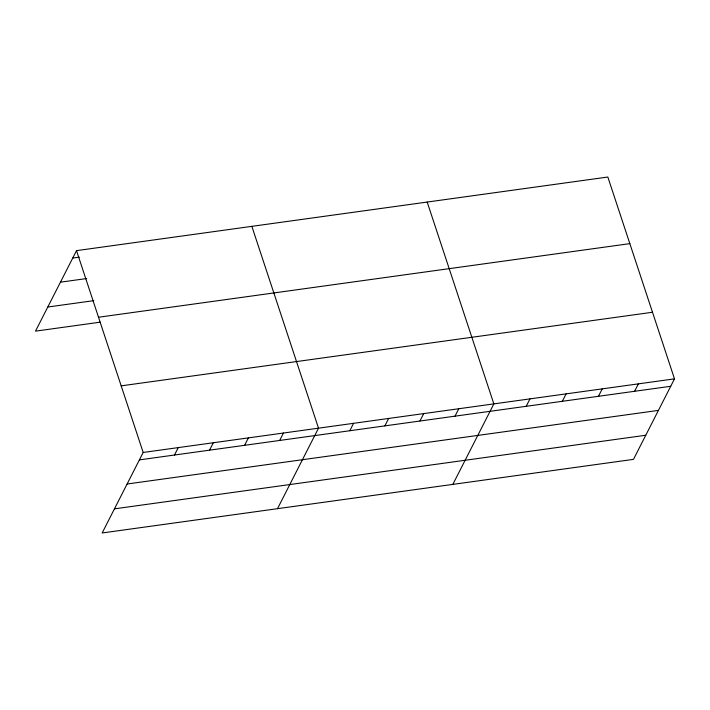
<?xml version="1.0" encoding="UTF-8"?>
<svg xmlns="http://www.w3.org/2000/svg" width="710" height="710" viewBox="0 0 710 710"><rect width="100%" height="100%" fill="white"/><g stroke="black" fill="none" stroke-linecap="round" stroke-linejoin="round"><path stroke-width="1.06" d="M76.52 250.639L143.18 452.465L102.16 532.97L633.48 459.361L674.5 378.856L607.84 177.03L76.52 250.639L35.5 331.144L100.154 322.18M174.465 455.03L178.245 447.611M209.53 450.175L213.32 442.747M244.604 445.312L248.385 437.892M279.669 440.457L283.45 433.038M277.495 508.679L318.515 428.174L251.855 226.348M349.799 430.739L353.58 423.32M384.873 425.885L388.654 418.456M419.938 421.021L423.719 413.602M455.003 416.166L458.784 408.747M452.838 484.389L493.849 403.883L427.189 202.057M526.199 406.306L529.979 398.878M562.329 401.301L566.11 393.873M598.459 396.295L602.24 388.867M634.589 391.29L638.37 383.861M72.739 258.058L79.307 257.153M60.448 282.181L86.744 278.533M47.792 307.022L93.818 300.649M98.512 317.237L629.832 243.636M121.179 385.858L652.499 312.258M143.18 452.465L674.5 378.856M139.4 459.885L670.719 386.284M127.108 484.007L658.427 410.398M114.452 508.848L645.772 435.248"/></g></svg>
